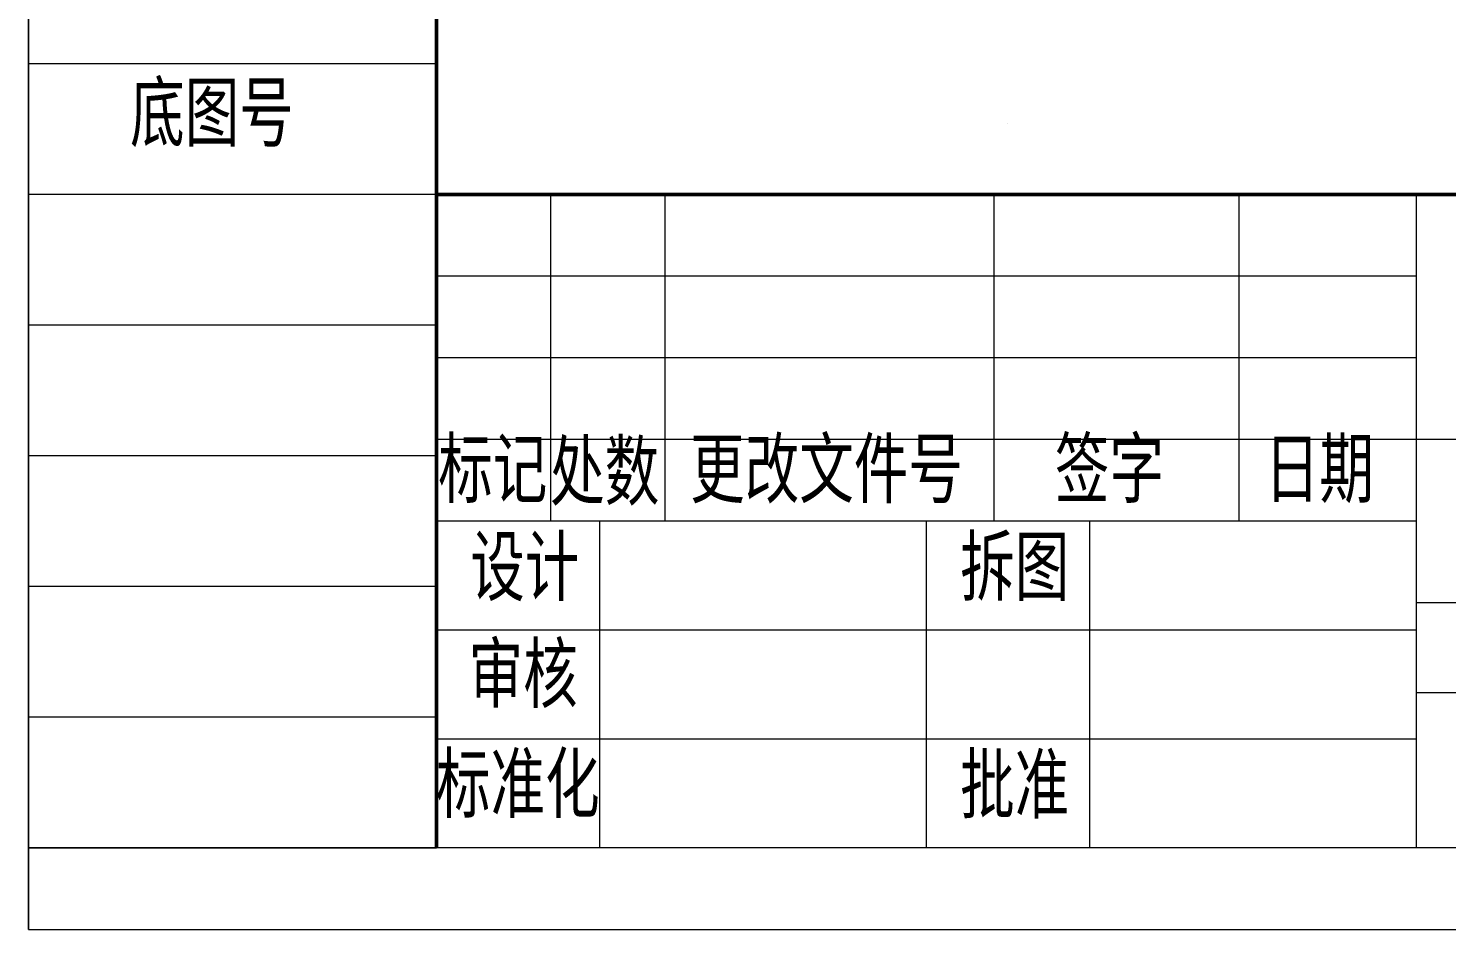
# Model space of a CAD drawing. Header units: millimetres. Extents: x -13336 to 61423, y -27528 to -3175.
# Drawn here: x -7285.5 to -7025, y -6772.8 to -6607.3 of the extents above; entities that cross this region are included whole.
import ezdxf

# ---------------------------------------------------------------- set-up
doc = ezdxf.new("R2010")
doc.units = ezdxf.units.MM
doc.linetypes.add('CENTER2', pattern=[28.575, 19.05, -3.175, 3.175, -3.175])
for name, color, linetype, lineweight in [('09图框', 4, 'Continuous', 15), ('中心线', 1, 'CENTER2', 15), ('细实线', 7, 'Continuous', 15), ('轮廓线', 7, 'Continuous', 50)]:
    doc.layers.add(name, color=color, linetype=linetype, lineweight=lineweight)
doc.layers.add('DIM', color=2, linetype='Continuous')
doc.styles.add('汉字3.5号', font='FSGB2312.ttf', dxfattribs={"width": 0.7, "height": 3.5})

# ---------------------------------------------------------------- blocks, each defined once
blk = doc.blocks.new('A4图框')
at = {"layer": '09图框', "lineweight": 15}
for p, q in [((62778.168, 8358.169), (62778.168, 8655.169)), ((62778.168, 8655.169), (62778.168, 8358.169))]:
    blk.add_line(p, q, dxfattribs=at)
at = {"layer": '09图框', "linetype": 'ByBlock', "lineweight": 15}
for p, q in [((62778.168, 8655.169), (62778.168, 8358.169)), ((62778.168, 8358.169), (62988.168, 8358.169))]:
    blk.add_line(p, q, dxfattribs=at)
at = {"layer": 'DIM', "lineweight": 15}
for p, q in [((62803.168, 8411.169), (62778.168, 8411.169)), ((62803.168, 8403.169), (62778.168, 8403.169)), ((62810.168, 8383.169), (62810.168, 8403.169)), ((62817.168, 8383.169), (62817.168, 8403.169)), ((62837.311, 8383.169), (62837.311, 8403.165)), ((62852.311, 8383.169), (62852.311, 8403.165)), ((62863.168, 8363.169), (62863.168, 8403.169)), ((62863.168, 8398.169), (62803.168, 8398.169)), ((62803.168, 8395.169), (62778.168, 8395.169)), ((62863.168, 8393.169), (62803.168, 8393.169)), ((62983.168, 8388.169), (62803.168, 8388.169)), ((62803.168, 8387.169), (62778.168, 8387.169)), ((62863.168, 8383.169), (62803.168, 8383.169)), ((62813.168, 8363.169), (62813.168, 8383.169)), ((62833.168, 8363.169), (62833.168, 8383.169)), ((62843.168, 8363.169), (62843.168, 8383.169)), ((62843.168, 8363.169), (62843.168, 8383.169)), ((62803.168, 8379.169), (62778.168, 8379.169)), ((62983.168, 8378.169), (62863.168, 8378.169)), ((62863.168, 8376.503), (62803.168, 8376.503)), ((62923.168, 8372.669), (62863.168, 8372.669)), ((62803.168, 8371.169), (62778.168, 8371.169)), ((62863.168, 8369.836), (62803.168, 8369.836)), ((62803.168, 8363.169), (62778.168, 8363.169)), ((62778.168, 8363.169), (62803.168, 8363.169))]:
    blk.add_line(p, q, dxfattribs=at)
at = {"layer": '细实线', "lineweight": 15}
for p, q in [((62983.168, 8403.169), (62803.177, 8403.169)), ((62983.168, 8363.169), (62803.168, 8363.169))]:
    blk.add_line(p, q, dxfattribs=at)
at = {"layer": '轮廓线', "color": 0, "linetype": 'ByBlock', "lineweight": 50}
blk.add_line((62803.168, 8363.169), (62803.168, 8650.169), dxfattribs=at)
at = {"layer": '轮廓线', "color": 7, "linetype": 'Continuous', "lineweight": 50}
blk.add_line((62983.168, 8403.169), (62803.168, 8403.169), dxfattribs=at)
at = {"layer": '中心线', "color": 0, "lineweight": 15, "insert": (62784.397, 8409.972), "char_height": 3.5, "width": 25, "attachment_point": 1, "style": '汉字3.5号'}
blk.add_mtext('{\\C4;底图号}', dxfattribs=at)
at = {"layer": '中心线', "color": 2, "lineweight": 15, "char_height": 3.5, "attachment_point": 1, "style": '汉字3.5号'}
for s, insert, width in [('{\\C4;标记}', (62803.263, 8388.154), 7.14133), ('{\\C4;更改文件号}', (62818.689, 8388.154), 19.99574), ('{\\C4;签字}', (62841.025, 8388.169), 14.85717), ('{\\C4;处数}', (62810.119, 8388.011), 7.14134), ('{\\C4;日期}', (62853.882, 8388.169), 11), ('{\\C4;设计}', (62805.224, 8382.168), 7.28416), ('{\\C4;拆图}', (62835.224, 8382.168), 7.28416), ('{\\C4;审核}', (62805.128, 8375.62), 7.28416), ('{\\C4;标准化}', (62803.126, 8368.885), 10.46435), ('{\\C4;批准}', (62835.224, 8368.835), 7.28416)]:
    blk.add_mtext(s, dxfattribs=dict(at, insert=insert, width=width))

msp = doc.modelspace()

# ---------------------------------------------------------------- linework, layer by layer
at = {"color": 150}
msp.add_ellipse((-7106.292, -6622.348), major_axis=(-0.636, 2.418), ratio=0.9547739, start_param=3.1415827, end_param=3.1431839, dxfattribs=at)

# ---------------------------------------------------------------- block references
at = {"xscale": 3, "yscale": 3, "zscale": 3}
msp.add_blockref('A4图框', (-195620.032, -31847.331), dxfattribs=at)

doc.saveas('drawing.dxf')
